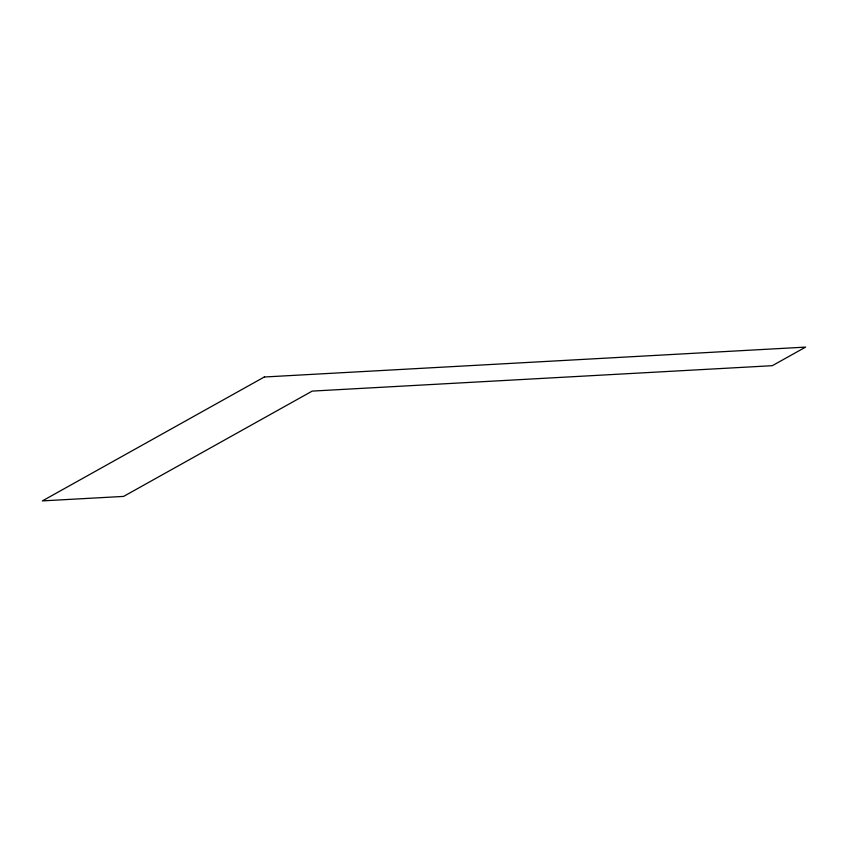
<?xml version="1.0" encoding="UTF-8"?>
<svg xmlns="http://www.w3.org/2000/svg" width="848" height="848" viewBox="0 0 848 848"><rect width="100%" height="100%" fill="white"/><g stroke="black" fill="none" stroke-linecap="round" stroke-linejoin="round"><path stroke-width="1.27" d="M264.3 377L42.4 500.892L123.596 496.409L312.212 391.098L772.316 365.689L805.6 347.108L264.3 377"/></g></svg>
